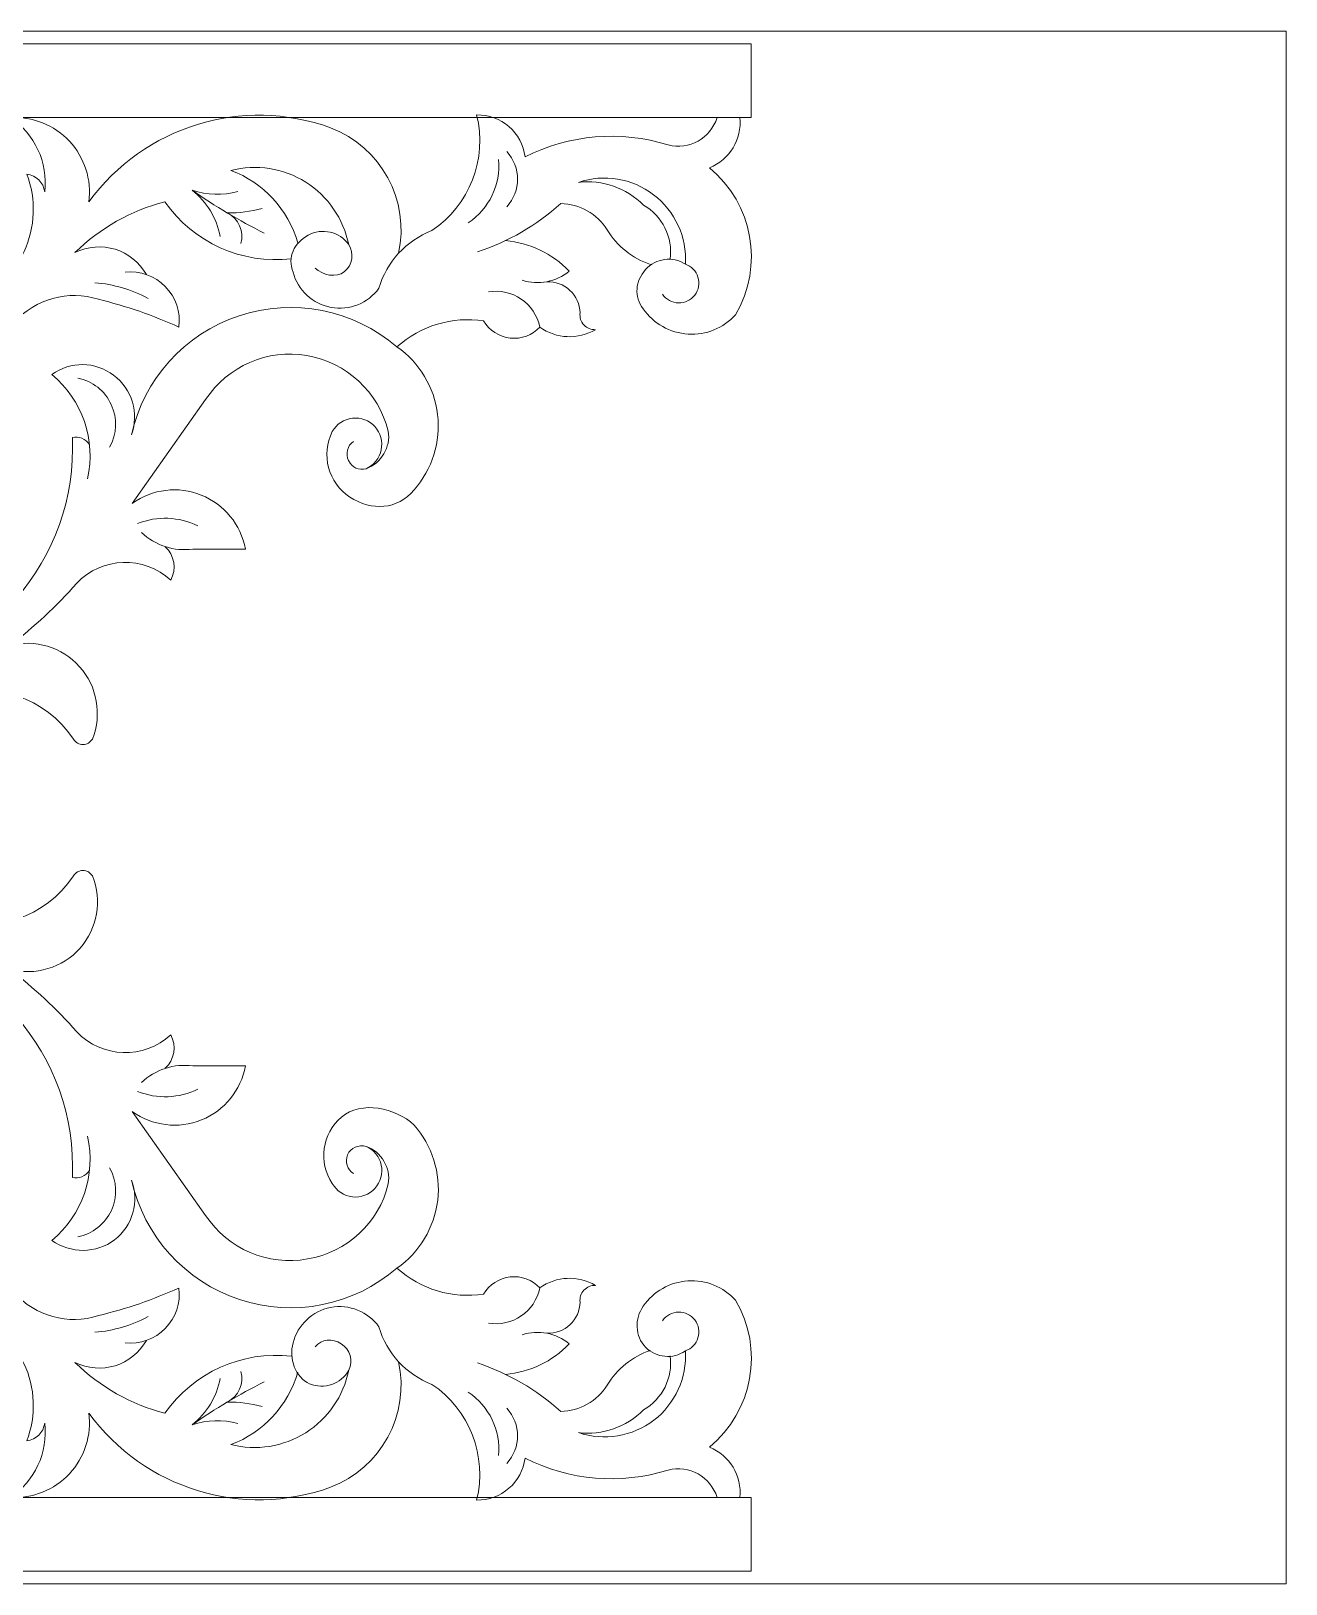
# Model space of a CAD drawing. Header units: millimetres. Extents: x 4609 to 4853, y 4052 to 4311.
# Drawn here: x 4754.7 to 4853.3, y 4189.2 to 4311.2 of the extents above; entities that cross this region are included whole.
import ezdxf

# ---------------------------------------------------------------- set-up
doc = ezdxf.new("R2010")
doc.units = ezdxf.units.MM
doc.header["$MEASUREMENT"] = 0
doc.layers.add('Layer 1', color=18, linetype='Continuous', true_color=0x000000)

msp = doc.modelspace()

# ---------------------------------------------------------------- linework, layer by layer
at = {"layer": 'Layer 1', "lineweight": 9}
for points, knots in [([(4609.34, 4311.2), (4609.34, 4311.2), (4853.34, 4311.2), (4853.34, 4311.2), (4853.34, 4311.2), (4853.34, 4189.2), (4853.34, 4189.2), (4853.34, 4189.2), (4609.34, 4189.2), (4609.34, 4189.2), (4609.34, 4189.2), (4609.34, 4311.2), (4609.34, 4311.2)], [0, 0, 0, 0, 0.25, 0.25, 0.25, 0.5, 0.5, 0.5, 0.75, 0.75, 0.75, 1, 1, 1, 1]), ([(4711.34, 4304.4), (4711.34, 4304.4), (4811.32, 4304.4), (4811.32, 4304.4), (4811.32, 4304.4), (4811.32, 4310.2), (4811.32, 4310.2), (4811.32, 4310.2), (4711.34, 4310.2), (4711.34, 4310.2), (4711.34, 4310.2), (4611.35, 4310.2), (4611.35, 4310.2), (4611.35, 4310.2), (4611.35, 4304.4), (4611.35, 4304.4), (4611.35, 4304.4), (4711.34, 4304.4), (4711.34, 4304.4)], [0, 0, 0, 0, 0.166667, 0.166667, 0.166667, 0.333333, 0.333333, 0.333333, 0.5, 0.5, 0.5, 0.666667, 0.666667, 0.666667, 0.833333, 0.833333, 0.833333, 1, 1, 1, 1]), ([(4783.62, 4293.74), (4784.52, 4297.9), (4782.25, 4302.08), (4778.28, 4303.6), (4771.35, 4306.1), (4763.62, 4303.73), (4759.28, 4297.78), (4759.51, 4299.52), (4758.95, 4301.27), (4757.75, 4302.55), (4756.55, 4303.83), (4754.85, 4304.51), (4753.1, 4304.4), (4755.03, 4303.13), (4756.09, 4300.88), (4755.82, 4298.58), (4755.71, 4299.3), (4755.14, 4299.87), (4754.41, 4299.95), (4755.16, 4297.98), (4755.08, 4295.79), (4754.19, 4293.88), (4753.29, 4291.96), (4751.65, 4290.49), (4749.66, 4289.8), (4745.71, 4288.11), (4741.25, 4288.03), (4737.24, 4289.6), (4736.21, 4289.59), (4735.21, 4289.92), (4734.39, 4290.55)], [0, 0, 0, 0, 0.090909, 0.090909, 0.090909, 0.181818, 0.181818, 0.181818, 0.272727, 0.272727, 0.272727, 0.363636, 0.363636, 0.363636, 0.454545, 0.454545, 0.454545, 0.545455, 0.545455, 0.545455, 0.636364, 0.636364, 0.636364, 0.727273, 0.727273, 0.727273, 0.818182, 0.818182, 0.818182, 1, 1, 1, 1]), ([(4779.7, 4294.42), (4778.98, 4295.44), (4777.6, 4295.76), (4776.51, 4295.16), (4775.41, 4294.56), (4774.86, 4293.42), (4775.33, 4292.26), (4775.7, 4290.84), (4776.86, 4289.76), (4778.31, 4289.49), (4779.75, 4289.22), (4781.21, 4289.8), (4782.07, 4290.99), (4782.67, 4293.07), (4784.21, 4294.74), (4786.23, 4295.52), (4789.2, 4297.51), (4790.61, 4301.14), (4789.75, 4304.61), (4791.68, 4304.65), (4793.32, 4303.22), (4793.55, 4301.31), (4797.02, 4303.08), (4801.06, 4303.42), (4804.79, 4302.25), (4806.44, 4301.84), (4808.13, 4302.77), (4808.64, 4304.4)], [0, 0, 0, 0, 0.1, 0.1, 0.1, 0.2, 0.2, 0.2, 0.3, 0.3, 0.3, 0.4, 0.4, 0.4, 0.5, 0.5, 0.5, 0.6, 0.6, 0.6, 0.7, 0.7, 0.7, 0.8, 0.8, 0.8, 1, 1, 1, 1]), ([(4806.15, 4292.89), (4805.14, 4293.53), (4803.82, 4293.35), (4803.02, 4292.46), (4802.21, 4291.58), (4802.11, 4290.32), (4802.84, 4289.38), (4803.65, 4288.21), (4804.94, 4287.48), (4806.36, 4287.39), (4807.77, 4287.3), (4809.14, 4287.86), (4810.09, 4288.91), (4812.34, 4292.74), (4811.48, 4297.64), (4808.04, 4300.46), (4809.63, 4301.09), (4810.61, 4302.7), (4810.43, 4304.4)], [0, 0, 0, 0, 0.142857, 0.142857, 0.142857, 0.285714, 0.285714, 0.285714, 0.428571, 0.428571, 0.428571, 0.571429, 0.571429, 0.571429, 0.714286, 0.714286, 0.714286, 1, 1, 1, 1]), ([(4735.09, 4296.85), (4735.48, 4297.44), (4735.37, 4298.22), (4734.84, 4298.67), (4734.3, 4299.12), (4733.59, 4299.18), (4733.08, 4298.7), (4732.59, 4298.01), (4732.48, 4297.12), (4732.81, 4296.34), (4733.13, 4295.56), (4733.83, 4295.01), (4734.67, 4294.88), (4735.75, 4294.96), (4736.71, 4295.64), (4737.15, 4296.64), (4737.6, 4297.63), (4737.47, 4298.78), (4736.81, 4299.65), (4735.51, 4301.13), (4733.41, 4301.61), (4731.6, 4300.84), (4729.79, 4300.06), (4728.68, 4298.27), (4728.85, 4296.31), (4729.57, 4290.79), (4733.41, 4286.19), (4738.71, 4284.5), (4740.15, 4283.69), (4741.8, 4283.3), (4743.46, 4283.38), (4744.98, 4283.64), (4746.52, 4283.03), (4747.46, 4281.8), (4749.44, 4280.32), (4750.87, 4278.23), (4751.52, 4275.85), (4752.46, 4276.21), (4753.18, 4276.98), (4753.48, 4277.93), (4753.79, 4278.88), (4753.65, 4279.91), (4753.11, 4280.75), (4753.7, 4281.47), (4753.7, 4282.5), (4753.11, 4283.22), (4751.85, 4284.63), (4750.08, 4285.47), (4748.2, 4285.54), (4750.32, 4285.4), (4752.34, 4286.47), (4753.42, 4288.31), (4755.07, 4290.17), (4757.67, 4290.88), (4760.04, 4290.13), (4762.21, 4289.59), (4764.32, 4288.87), (4766.36, 4287.95), (4766.5, 4289.12), (4766.11, 4290.29), (4765.29, 4291.13), (4764.46, 4291.97), (4763.31, 4292.39), (4762.14, 4292.27)], [0, 0, 0, 0, 0.045455, 0.045455, 0.045455, 0.090909, 0.090909, 0.090909, 0.136364, 0.136364, 0.136364, 0.181818, 0.181818, 0.181818, 0.227273, 0.227273, 0.227273, 0.272727, 0.272727, 0.272727, 0.318182, 0.318182, 0.318182, 0.363636, 0.363636, 0.363636, 0.409091, 0.409091, 0.409091, 0.454545, 0.454545, 0.454545, 0.5, 0.5, 0.5, 0.545455, 0.545455, 0.545455, 0.590909, 0.590909, 0.590909, 0.636364, 0.636364, 0.636364, 0.681818, 0.681818, 0.681818, 0.727273, 0.727273, 0.727273, 0.772727, 0.772727, 0.772727, 0.818182, 0.818182, 0.818182, 0.863636, 0.863636, 0.863636, 0.909091, 0.909091, 0.909091, 1, 1, 1, 1]), ([(4775.69, 4294.57), (4774.95, 4297.19), (4773, 4299.3), (4770.44, 4300.25), (4772.44, 4300.76), (4774.57, 4300.43), (4776.32, 4299.33), (4778.07, 4298.23), (4779.29, 4296.44), (4779.7, 4294.42), (4780.14, 4293.73), (4780, 4292.82), (4779.37, 4292.3), (4778.74, 4291.78), (4777.65, 4292.01), (4777.07, 4292.58)], [0, 0, 0, 0, 0.166667, 0.166667, 0.166667, 0.333333, 0.333333, 0.333333, 0.5, 0.5, 0.5, 0.666667, 0.666667, 0.666667, 1, 1, 1, 1]), ([(4804.35, 4290.52), (4804.63, 4290.11), (4805.1, 4289.85), (4805.61, 4289.84), (4806.11, 4289.83), (4806.59, 4290.06), (4806.89, 4290.46), (4807.2, 4290.86), (4807.29, 4291.39), (4807.14, 4291.87), (4806.99, 4292.35), (4806.63, 4292.73), (4806.15, 4292.89), (4806.28, 4295.01), (4805.34, 4297.06), (4803.65, 4298.34), (4801.96, 4299.63), (4799.76, 4300), (4797.75, 4299.31), (4799.63, 4299.54), (4801.51, 4298.88), (4802.85, 4297.53), (4804.34, 4296.68), (4805.18, 4295), (4804.96, 4293.29)], [0, 0, 0, 0, 0.111111, 0.111111, 0.111111, 0.222222, 0.222222, 0.222222, 0.333333, 0.333333, 0.333333, 0.444444, 0.444444, 0.444444, 0.555556, 0.555556, 0.555556, 0.666667, 0.666667, 0.666667, 0.777778, 0.777778, 0.777778, 1, 1, 1, 1]), ([(4769.59, 4295.06), (4769.33, 4296.5), (4768.55, 4297.79), (4767.4, 4298.7), (4769.2, 4297.43), (4771.09, 4296.31), (4773.06, 4295.33)], [0, 0, 0, 0, 0.333333, 0.333333, 0.333333, 1, 1, 1, 1]), ([(4763.8, 4292.07), (4762.69, 4294.05), (4760.22, 4294.81), (4758.19, 4293.79), (4760.16, 4295.72), (4762.6, 4297.1), (4765.26, 4297.79), (4767.5, 4294.58), (4771.31, 4292.86), (4775.2, 4293.31)], [0, 0, 0, 0, 0.25, 0.25, 0.25, 0.5, 0.5, 0.5, 1, 1, 1, 1]), ([(4771.23, 4294.51), (4771.49, 4295.46), (4771.05, 4296.46), (4770.17, 4296.91), (4771.09, 4296.9), (4772.01, 4297.02), (4772.9, 4297.25)], [0, 0, 0, 0, 0.333333, 0.333333, 0.333333, 1, 1, 1, 1]), ([(4789.81, 4293.85), (4792.24, 4294.64), (4794.46, 4295.94), (4796.36, 4297.65), (4797.84, 4297.62), (4799.21, 4296.84), (4800.01, 4295.59), (4800.78, 4294.3), (4801.98, 4293.34), (4803.4, 4292.86)], [0, 0, 0, 0, 0.25, 0.25, 0.25, 0.5, 0.5, 0.5, 1, 1, 1, 1]), ([(4793.33, 4291.62), (4794.61, 4291.22), (4796, 4291.49), (4797.02, 4292.34), (4795.69, 4293.72), (4793.92, 4294.57), (4792.02, 4294.74)], [0, 0, 0, 0, 0.333333, 0.333333, 0.333333, 1, 1, 1, 1]), ([(4790.67, 4290.7), (4792.54, 4291.03), (4794.34, 4289.81), (4794.71, 4287.94), (4796.01, 4287.01), (4797.72, 4286.94), (4799.09, 4287.74), (4798.75, 4287.73), (4798.41, 4287.86), (4798.18, 4288.11), (4797.94, 4288.37), (4797.83, 4288.71), (4797.88, 4289.06), (4797.86, 4289.73), (4797.57, 4290.37), (4797.08, 4290.83), (4796.59, 4291.29), (4795.94, 4291.54), (4795.27, 4291.51)], [0, 0, 0, 0, 0.142857, 0.142857, 0.142857, 0.285714, 0.285714, 0.285714, 0.428571, 0.428571, 0.428571, 0.571429, 0.571429, 0.571429, 0.714286, 0.714286, 0.714286, 1, 1, 1, 1]), ([(4783.49, 4286.39), (4780.07, 4289.32), (4775.36, 4290.25), (4771.08, 4288.82), (4766.8, 4287.39), (4763.6, 4283.87), (4762.63, 4279.47), (4763.25, 4281.17), (4762.68, 4283.08), (4761.23, 4284.16), (4759.78, 4285.25), (4757.83, 4285.29), (4756.38, 4284.21), (4758.78, 4282.23), (4759.86, 4279.07), (4759.18, 4276.03)], [0, 0, 0, 0, 0.166667, 0.166667, 0.166667, 0.333333, 0.333333, 0.333333, 0.5, 0.5, 0.5, 0.666667, 0.666667, 0.666667, 1, 1, 1, 1]), ([(4763.42, 4271.81), (4764.49, 4270.78), (4765.98, 4270.3), (4767.45, 4270.5), (4767.45, 4270.5), (4771.58, 4270.5), (4771.58, 4270.5), (4771.23, 4272.42), (4769.92, 4274.02), (4768.11, 4274.75), (4766.31, 4275.47), (4764.27, 4275.23), (4762.69, 4274.08), (4762.69, 4274.08), (4768.46, 4282.26), (4768.46, 4282.26), (4770.2, 4284.89), (4773.32, 4286.24), (4776.42, 4285.71), (4779.53, 4285.18), (4782.04, 4282.82), (4782.81, 4279.77), (4783, 4278.5), (4782.27, 4277.26), (4781.07, 4276.82), (4781.68, 4277.09), (4782.12, 4277.64), (4782.25, 4278.29), (4782.39, 4278.95), (4782.21, 4279.62), (4781.76, 4280.12), (4781.31, 4280.61), (4780.65, 4280.86), (4779.99, 4280.78), (4779.32, 4280.71), (4778.74, 4280.32), (4778.41, 4279.74), (4777.49, 4277.92), (4778.09, 4275.71), (4779.79, 4274.59), (4781.5, 4273.48), (4783.54, 4273.58), (4784.83, 4275.15), (4786.27, 4276.77), (4786.94, 4278.93), (4786.68, 4281.07), (4786.42, 4283.22), (4785.27, 4285.15), (4783.49, 4286.39), (4785.34, 4288.05), (4787.84, 4288.8), (4790.3, 4288.43), (4790.75, 4287.68), (4791.52, 4287.18), (4792.39, 4287.08), (4793.26, 4286.98), (4794.12, 4287.3), (4794.71, 4287.94)], [0, 0, 0, 0, 0.05, 0.05, 0.05, 0.1, 0.1, 0.1, 0.15, 0.15, 0.15, 0.2, 0.2, 0.2, 0.25, 0.25, 0.25, 0.3, 0.3, 0.3, 0.35, 0.35, 0.35, 0.4, 0.4, 0.4, 0.45, 0.45, 0.45, 0.5, 0.5, 0.5, 0.55, 0.55, 0.55, 0.6, 0.6, 0.6, 0.65, 0.65, 0.65, 0.7, 0.7, 0.7, 0.75, 0.75, 0.75, 0.8, 0.8, 0.8, 0.85, 0.85, 0.85, 0.9, 0.9, 0.9, 1, 1, 1, 1]), ([(4760.91, 4278.5), (4761.49, 4279.54), (4761.54, 4280.78), (4761.04, 4281.86), (4760.55, 4282.93), (4759.58, 4283.7), (4758.42, 4283.94)], [0, 0, 0, 0, 0.333333, 0.333333, 0.333333, 1, 1, 1, 1]), ([(4759.33, 4278.73), (4759.03, 4279.17), (4758.5, 4279.38), (4757.99, 4279.28), (4758.43, 4269.68), (4751.22, 4261.42), (4741.65, 4260.54), (4747.36, 4263.6), (4751.09, 4269.39), (4751.52, 4275.85)], [0, 0, 0, 0, 0.25, 0.25, 0.25, 0.5, 0.5, 0.5, 1, 1, 1, 1]), ([(4780.07, 4278.96), (4779.59, 4278.62), (4779.43, 4277.98), (4779.69, 4277.45), (4779.95, 4276.92), (4780.5, 4276.64), (4781.07, 4276.82)], [0, 0, 0, 0, 0.333333, 0.333333, 0.333333, 1, 1, 1, 1]), ([(4657.39, 4270.69), (4656.66, 4270.02), (4656.48, 4268.94), (4656.96, 4268.06), (4659.07, 4270.01), (4662.36, 4269.9), (4664.34, 4267.82), (4665.93, 4266.01), (4667.7, 4264.37), (4669.61, 4262.91), (4667.61, 4263.44), (4665.47, 4262.8), (4664.09, 4261.24), (4662.72, 4259.68), (4662.33, 4257.51), (4663.11, 4255.58), (4663.26, 4255.31), (4663.55, 4255.15), (4663.86, 4255.15), (4664.17, 4255.15), (4664.45, 4255.31), (4664.6, 4255.58), (4666.78, 4258.84), (4670.88, 4260.23), (4674.59, 4258.96), (4676.75, 4258.43), (4678.89, 4257.81), (4680.99, 4257.08), (4687.08, 4254.43), (4694.13, 4255.32), (4699.37, 4259.41), (4705.34, 4263.3), (4709.61, 4269.3), (4711.34, 4276.22), (4713.06, 4269.3), (4717.33, 4263.3), (4723.3, 4259.41), (4728.54, 4255.32), (4735.59, 4254.43), (4741.68, 4257.08), (4743.79, 4257.81), (4745.92, 4258.43), (4748.08, 4258.96), (4751.79, 4260.23), (4755.89, 4258.84), (4758.07, 4255.58), (4758.22, 4255.31), (4758.51, 4255.15), (4758.82, 4255.15), (4759.12, 4255.15), (4759.41, 4255.31), (4759.56, 4255.58), (4760.33, 4257.51), (4759.94, 4259.71), (4758.56, 4261.26), (4757.17, 4262.81), (4755.06, 4263.45), (4753.06, 4262.91), (4754.97, 4264.37), (4756.74, 4266.01), (4758.33, 4267.82), (4760.31, 4269.9), (4763.6, 4270.01), (4765.72, 4268.06), (4766.19, 4268.94), (4766.01, 4270.02), (4765.28, 4270.69)], [0, 0, 0, 0, 0.043478, 0.043478, 0.043478, 0.086957, 0.086957, 0.086957, 0.130435, 0.130435, 0.130435, 0.173913, 0.173913, 0.173913, 0.217391, 0.217391, 0.217391, 0.26087, 0.26087, 0.26087, 0.304348, 0.304348, 0.304348, 0.347826, 0.347826, 0.347826, 0.391304, 0.391304, 0.391304, 0.434783, 0.434783, 0.434783, 0.478261, 0.478261, 0.478261, 0.521739, 0.521739, 0.521739, 0.565217, 0.565217, 0.565217, 0.608696, 0.608696, 0.608696, 0.652174, 0.652174, 0.652174, 0.695652, 0.695652, 0.695652, 0.73913, 0.73913, 0.73913, 0.782609, 0.782609, 0.782609, 0.826087, 0.826087, 0.826087, 0.869565, 0.869565, 0.869565, 0.913043, 0.913043, 0.913043, 1, 1, 1, 1]), ([(4657.39, 4229.71), (4656.66, 4230.38), (4656.48, 4231.47), (4656.96, 4232.34), (4659.07, 4230.39), (4662.36, 4230.5), (4664.34, 4232.58), (4665.93, 4234.39), (4667.7, 4236.03), (4669.61, 4237.49), (4667.61, 4236.95), (4665.48, 4237.58), (4664.1, 4239.13), (4662.72, 4240.68), (4662.34, 4242.89), (4663.11, 4244.82), (4663.26, 4245.09), (4663.55, 4245.25), (4663.85, 4245.25), (4664.16, 4245.25), (4664.45, 4245.09), (4664.6, 4244.82), (4666.78, 4241.56), (4670.88, 4240.17), (4674.59, 4241.44), (4676.75, 4241.97), (4678.89, 4242.59), (4680.99, 4243.32), (4687.08, 4245.97), (4694.14, 4245.07), (4699.37, 4240.99), (4705.34, 4237.1), (4709.61, 4231.09), (4711.34, 4224.18), (4713.06, 4231.09), (4717.33, 4237.1), (4723.3, 4240.99), (4728.53, 4245.08), (4735.59, 4245.96), (4741.68, 4243.32), (4743.79, 4242.59), (4745.92, 4241.97), (4748.08, 4241.44), (4751.79, 4240.17), (4755.89, 4241.56), (4758.07, 4244.82), (4758.22, 4245.09), (4758.51, 4245.25), (4758.81, 4245.25), (4759.12, 4245.25), (4759.41, 4245.09), (4759.56, 4244.82), (4760.34, 4242.9), (4759.96, 4240.7), (4758.59, 4239.15), (4757.22, 4237.6), (4755.06, 4236.96), (4753.06, 4237.49), (4754.97, 4236.03), (4756.74, 4234.39), (4758.33, 4232.58), (4760.32, 4230.5), (4763.6, 4230.39), (4765.72, 4232.34), (4766.19, 4231.47), (4766.01, 4230.38), (4765.28, 4229.71)], [0, 0, 0, 0, 0.043478, 0.043478, 0.043478, 0.086957, 0.086957, 0.086957, 0.130435, 0.130435, 0.130435, 0.173913, 0.173913, 0.173913, 0.217391, 0.217391, 0.217391, 0.26087, 0.26087, 0.26087, 0.304348, 0.304348, 0.304348, 0.347826, 0.347826, 0.347826, 0.391304, 0.391304, 0.391304, 0.434783, 0.434783, 0.434783, 0.478261, 0.478261, 0.478261, 0.521739, 0.521739, 0.521739, 0.565217, 0.565217, 0.565217, 0.608696, 0.608696, 0.608696, 0.652174, 0.652174, 0.652174, 0.695652, 0.695652, 0.695652, 0.73913, 0.73913, 0.73913, 0.782609, 0.782609, 0.782609, 0.826087, 0.826087, 0.826087, 0.869565, 0.869565, 0.869565, 0.913043, 0.913043, 0.913043, 1, 1, 1, 1]), ([(4759.33, 4221.67), (4759.03, 4221.23), (4758.5, 4221.02), (4757.99, 4221.12), (4758.42, 4230.74), (4751.24, 4238.99), (4741.65, 4239.86), (4747.36, 4236.8), (4751.09, 4231.01), (4751.52, 4224.55)], [0, 0, 0, 0, 0.25, 0.25, 0.25, 0.5, 0.5, 0.5, 1, 1, 1, 1]), ([(4763.42, 4228.59), (4764.49, 4229.62), (4765.98, 4230.1), (4767.45, 4229.9), (4767.45, 4229.9), (4771.58, 4229.9), (4771.58, 4229.9), (4771.24, 4227.99), (4769.94, 4226.38), (4768.13, 4225.65), (4766.33, 4224.92), (4764.27, 4225.18), (4762.69, 4226.32), (4762.69, 4226.32), (4768.46, 4218.14), (4768.46, 4218.14), (4770.22, 4215.52), (4773.36, 4214.18), (4776.47, 4214.73), (4779.58, 4215.28), (4782.06, 4217.56), (4782.81, 4220.63), (4783, 4221.9), (4782.28, 4223.14), (4781.07, 4223.58), (4781.68, 4223.31), (4782.12, 4222.77), (4782.26, 4222.11), (4782.39, 4221.46), (4782.21, 4220.78), (4781.76, 4220.28), (4781.31, 4219.79), (4780.65, 4219.54), (4779.99, 4219.61), (4779.33, 4219.69), (4778.74, 4220.08), (4778.41, 4220.66), (4777.29, 4222.33), (4777.6, 4224.58), (4779.14, 4225.88), (4780.68, 4227.18), (4783.37, 4226.64), (4784.83, 4225.25), (4786.27, 4223.64), (4786.94, 4221.48), (4786.69, 4219.34), (4786.43, 4217.19), (4785.26, 4215.25), (4783.49, 4214.01), (4785.34, 4212.35), (4787.84, 4211.6), (4790.3, 4211.97), (4790.74, 4212.72), (4791.51, 4213.23), (4792.38, 4213.32), (4793.25, 4213.42), (4794.12, 4213.1), (4794.71, 4212.46)], [0, 0, 0, 0, 0.05, 0.05, 0.05, 0.1, 0.1, 0.1, 0.15, 0.15, 0.15, 0.2, 0.2, 0.2, 0.25, 0.25, 0.25, 0.3, 0.3, 0.3, 0.35, 0.35, 0.35, 0.4, 0.4, 0.4, 0.45, 0.45, 0.45, 0.5, 0.5, 0.5, 0.55, 0.55, 0.55, 0.6, 0.6, 0.6, 0.65, 0.65, 0.65, 0.7, 0.7, 0.7, 0.75, 0.75, 0.75, 0.8, 0.8, 0.8, 0.85, 0.85, 0.85, 0.9, 0.9, 0.9, 1, 1, 1, 1]), ([(4735.09, 4203.55), (4735.53, 4203.01), (4735.5, 4202.23), (4735.02, 4201.73), (4734.54, 4201.23), (4733.63, 4201.28), (4733.08, 4201.7), (4732.59, 4202.38), (4732.48, 4203.27), (4732.8, 4204.05), (4733.12, 4204.83), (4733.83, 4205.39), (4734.67, 4205.52), (4735.75, 4205.44), (4736.71, 4204.77), (4737.15, 4203.78), (4737.6, 4202.79), (4737.47, 4201.62), (4736.81, 4200.75), (4735.53, 4199.26), (4733.45, 4198.76), (4731.63, 4199.51), (4729.82, 4200.26), (4728.7, 4202.14), (4728.85, 4204.09), (4729.56, 4209.61), (4733.41, 4214.21), (4738.71, 4215.9), (4740.15, 4216.71), (4741.8, 4217.1), (4743.46, 4217.02), (4744.98, 4216.76), (4746.52, 4217.37), (4747.46, 4218.6), (4749.44, 4220.08), (4750.87, 4222.17), (4751.52, 4224.55), (4752.46, 4224.19), (4753.18, 4223.43), (4753.48, 4222.48), (4753.79, 4221.53), (4753.65, 4220.49), (4753.11, 4219.65), (4753.7, 4218.93), (4753.7, 4217.9), (4753.11, 4217.18), (4751.85, 4215.77), (4750.08, 4214.93), (4748.2, 4214.86), (4750.32, 4215), (4752.34, 4213.93), (4753.42, 4212.09), (4755.08, 4210.23), (4757.67, 4209.52), (4760.04, 4210.28), (4762.21, 4210.81), (4764.32, 4211.53), (4766.36, 4212.45), (4766.5, 4211.28), (4766.11, 4210.12), (4765.29, 4209.28), (4764.47, 4208.44), (4763.31, 4208.02), (4762.14, 4208.13)], [0, 0, 0, 0, 0.045455, 0.045455, 0.045455, 0.090909, 0.090909, 0.090909, 0.136364, 0.136364, 0.136364, 0.181818, 0.181818, 0.181818, 0.227273, 0.227273, 0.227273, 0.272727, 0.272727, 0.272727, 0.318182, 0.318182, 0.318182, 0.363636, 0.363636, 0.363636, 0.409091, 0.409091, 0.409091, 0.454545, 0.454545, 0.454545, 0.5, 0.5, 0.5, 0.545455, 0.545455, 0.545455, 0.590909, 0.590909, 0.590909, 0.636364, 0.636364, 0.636364, 0.681818, 0.681818, 0.681818, 0.727273, 0.727273, 0.727273, 0.772727, 0.772727, 0.772727, 0.818182, 0.818182, 0.818182, 0.863636, 0.863636, 0.863636, 0.909091, 0.909091, 0.909091, 1, 1, 1, 1]), ([(4783.49, 4214.01), (4780.08, 4211.07), (4775.39, 4210.13), (4771.12, 4211.54), (4766.84, 4212.95), (4763.61, 4216.54), (4762.63, 4220.93), (4763.27, 4219.25), (4762.73, 4217.34), (4761.3, 4216.24), (4759.87, 4215.14), (4757.84, 4215.14), (4756.38, 4216.19), (4758.78, 4218.17), (4759.86, 4221.33), (4759.18, 4224.37)], [0, 0, 0, 0, 0.166667, 0.166667, 0.166667, 0.333333, 0.333333, 0.333333, 0.5, 0.5, 0.5, 0.666667, 0.666667, 0.666667, 1, 1, 1, 1]), ([(4780.07, 4221.44), (4779.58, 4221.75), (4779.38, 4222.38), (4779.61, 4222.92), (4779.84, 4223.46), (4780.5, 4223.73), (4781.07, 4223.58)], [0, 0, 0, 0, 0.333333, 0.333333, 0.333333, 1, 1, 1, 1]), ([(4760.91, 4221.9), (4761.49, 4220.87), (4761.54, 4219.62), (4761.05, 4218.55), (4760.56, 4217.48), (4759.58, 4216.7), (4758.42, 4216.46)], [0, 0, 0, 0, 0.333333, 0.333333, 0.333333, 1, 1, 1, 1]), ([(4790.67, 4209.7), (4792.54, 4209.37), (4794.34, 4210.59), (4794.71, 4212.46), (4796.01, 4213.39), (4797.72, 4213.46), (4799.09, 4212.66), (4798.75, 4212.67), (4798.41, 4212.54), (4798.18, 4212.28), (4797.94, 4212.03), (4797.83, 4211.69), (4797.88, 4211.34), (4797.86, 4210.67), (4797.58, 4210.03), (4797.09, 4209.57), (4796.6, 4209.11), (4795.94, 4208.87), (4795.27, 4208.89)], [0, 0, 0, 0, 0.142857, 0.142857, 0.142857, 0.285714, 0.285714, 0.285714, 0.428571, 0.428571, 0.428571, 0.571429, 0.571429, 0.571429, 0.714286, 0.714286, 0.714286, 1, 1, 1, 1]), ([(4806.15, 4207.51), (4805.17, 4206.83), (4803.86, 4206.96), (4803.02, 4207.8), (4802.19, 4208.65), (4802.15, 4210.06), (4802.84, 4211.02), (4803.64, 4212.19), (4804.94, 4212.92), (4806.35, 4213.01), (4807.76, 4213.1), (4809.14, 4212.54), (4810.09, 4211.49), (4812.34, 4207.67), (4811.47, 4202.77), (4808.04, 4199.94), (4809.63, 4199.31), (4810.61, 4197.7), (4810.43, 4196)], [0, 0, 0, 0, 0.142857, 0.142857, 0.142857, 0.285714, 0.285714, 0.285714, 0.428571, 0.428571, 0.428571, 0.571429, 0.571429, 0.571429, 0.714286, 0.714286, 0.714286, 1, 1, 1, 1]), ([(4783.62, 4206.66), (4784.52, 4202.51), (4782.25, 4198.32), (4778.28, 4196.8), (4771.36, 4194.3), (4763.62, 4196.68), (4759.28, 4202.62), (4759.51, 4200.89), (4758.95, 4199.14), (4757.76, 4197.86), (4756.56, 4196.58), (4754.85, 4195.9), (4753.1, 4196), (4755.03, 4197.27), (4756.09, 4199.52), (4755.82, 4201.82), (4755.71, 4201.1), (4755.14, 4200.53), (4754.41, 4200.45), (4755.16, 4202.42), (4755.08, 4204.62), (4754.18, 4206.53), (4753.28, 4208.45), (4751.66, 4209.91), (4749.66, 4210.6), (4745.71, 4212.29), (4741.25, 4212.37), (4737.24, 4210.8), (4736.21, 4210.81), (4735.21, 4210.48), (4734.39, 4209.85)], [0, 0, 0, 0, 0.090909, 0.090909, 0.090909, 0.181818, 0.181818, 0.181818, 0.272727, 0.272727, 0.272727, 0.363636, 0.363636, 0.363636, 0.454545, 0.454545, 0.454545, 0.545455, 0.545455, 0.545455, 0.636364, 0.636364, 0.636364, 0.727273, 0.727273, 0.727273, 0.818182, 0.818182, 0.818182, 1, 1, 1, 1]), ([(4779.7, 4205.99), (4779.09, 4204.91), (4777.77, 4204.45), (4776.63, 4204.93), (4775.49, 4205.4), (4774.99, 4206.95), (4775.33, 4208.14), (4775.69, 4209.56), (4776.84, 4210.64), (4778.28, 4210.92), (4779.73, 4211.2), (4781.21, 4210.6), (4782.07, 4209.41), (4782.67, 4207.33), (4784.21, 4205.66), (4786.23, 4204.88), (4789.2, 4202.9), (4790.6, 4199.26), (4789.75, 4195.79), (4791.68, 4195.76), (4793.32, 4197.18), (4793.55, 4199.09), (4797.03, 4197.32), (4801.06, 4196.98), (4804.79, 4198.15), (4806.44, 4198.57), (4808.13, 4197.62), (4808.64, 4196)], [0, 0, 0, 0, 0.1, 0.1, 0.1, 0.2, 0.2, 0.2, 0.3, 0.3, 0.3, 0.4, 0.4, 0.4, 0.5, 0.5, 0.5, 0.6, 0.6, 0.6, 0.7, 0.7, 0.7, 0.8, 0.8, 0.8, 1, 1, 1, 1]), ([(4804.35, 4209.88), (4804.63, 4210.29), (4805.1, 4210.55), (4805.6, 4210.56), (4806.1, 4210.57), (4806.59, 4210.34), (4806.89, 4209.94), (4807.2, 4209.54), (4807.29, 4209.02), (4807.14, 4208.54), (4807, 4208.05), (4806.63, 4207.67), (4806.15, 4207.51), (4806.28, 4205.39), (4805.35, 4203.35), (4803.67, 4202.06), (4801.99, 4200.77), (4799.76, 4200.41), (4797.75, 4201.09), (4799.63, 4200.86), (4801.51, 4201.52), (4802.85, 4202.87), (4804.35, 4203.73), (4805.18, 4205.4), (4804.96, 4207.11)], [0, 0, 0, 0, 0.111111, 0.111111, 0.111111, 0.222222, 0.222222, 0.222222, 0.333333, 0.333333, 0.333333, 0.444444, 0.444444, 0.444444, 0.555556, 0.555556, 0.555556, 0.666667, 0.666667, 0.666667, 0.777778, 0.777778, 0.777778, 1, 1, 1, 1]), ([(4793.33, 4208.78), (4794.61, 4209.19), (4796, 4208.91), (4797.02, 4208.06), (4795.7, 4206.68), (4793.92, 4205.83), (4792.02, 4205.66)], [0, 0, 0, 0, 0.333333, 0.333333, 0.333333, 1, 1, 1, 1]), ([(4763.8, 4208.33), (4762.69, 4206.35), (4760.22, 4205.59), (4758.19, 4206.61), (4760.16, 4204.68), (4762.6, 4203.3), (4765.26, 4202.61), (4767.5, 4205.81), (4771.32, 4207.54), (4775.2, 4207.09)], [0, 0, 0, 0, 0.25, 0.25, 0.25, 0.5, 0.5, 0.5, 1, 1, 1, 1]), ([(4775.69, 4205.83), (4774.95, 4203.21), (4772.99, 4201.1), (4770.44, 4200.15), (4772.44, 4199.64), (4774.57, 4199.98), (4776.32, 4201.08), (4778.07, 4202.19), (4779.29, 4203.95), (4779.7, 4205.99), (4780.06, 4206.73), (4779.81, 4207.62), (4779.11, 4208.07), (4778.41, 4208.51), (4777.58, 4208.47), (4777.07, 4207.82)], [0, 0, 0, 0, 0.166667, 0.166667, 0.166667, 0.333333, 0.333333, 0.333333, 0.5, 0.5, 0.5, 0.666667, 0.666667, 0.666667, 1, 1, 1, 1]), ([(4789.81, 4206.56), (4792.23, 4205.76), (4794.46, 4204.46), (4796.36, 4202.75), (4797.84, 4202.78), (4799.21, 4203.56), (4800.01, 4204.81), (4800.78, 4206.1), (4801.98, 4207.06), (4803.4, 4207.55)], [0, 0, 0, 0, 0.25, 0.25, 0.25, 0.5, 0.5, 0.5, 1, 1, 1, 1]), ([(4771.23, 4205.89), (4771.49, 4204.94), (4771.04, 4203.94), (4770.17, 4203.49), (4771.09, 4203.5), (4772.01, 4203.38), (4772.9, 4203.15)], [0, 0, 0, 0, 0.333333, 0.333333, 0.333333, 1, 1, 1, 1]), ([(4769.59, 4205.34), (4769.33, 4203.9), (4768.55, 4202.61), (4767.4, 4201.71), (4769.2, 4202.97), (4771.09, 4204.09), (4773.06, 4205.07)], [0, 0, 0, 0, 0.333333, 0.333333, 0.333333, 1, 1, 1, 1]), ([(4711.34, 4196), (4711.34, 4196), (4611.35, 4196), (4611.35, 4196), (4611.35, 4196), (4611.35, 4190.2), (4611.35, 4190.2), (4611.35, 4190.2), (4711.34, 4190.2), (4711.34, 4190.2), (4711.34, 4190.2), (4811.32, 4190.2), (4811.32, 4190.2), (4811.32, 4190.2), (4811.32, 4196), (4811.32, 4196), (4811.32, 4196), (4711.34, 4196), (4711.34, 4196)], [0, 0, 0, 0, 0.166667, 0.166667, 0.166667, 0.333333, 0.333333, 0.333333, 0.5, 0.5, 0.5, 0.666667, 0.666667, 0.666667, 0.833333, 0.833333, 0.833333, 1, 1, 1, 1])]:
    msp.add_open_spline(points, degree=3, knots=knots, dxfattribs=at)
for points in [[(4792.11, 4297.4), (4793.25, 4298.62), (4793.25, 4300.51), (4792.11, 4301.73)], [(4789.09, 4296.14), (4790.74, 4297.23), (4791.65, 4299.14), (4791.47, 4301.11)], [(4767.4, 4298.7), (4768.55, 4298.3), (4769.8, 4298.27), (4770.98, 4298.59)], [(4763.94, 4290.2), (4762.65, 4290.89), (4761.22, 4291.31), (4759.76, 4291.43)], [(4767.85, 4272.33), (4766.36, 4273.05), (4764.65, 4273.12), (4763.11, 4272.51)], [(4767.85, 4228.07), (4766.37, 4227.35), (4764.65, 4227.28), (4763.11, 4227.89)], [(4763.94, 4210.2), (4762.65, 4209.51), (4761.22, 4209.09), (4759.76, 4208.97)], [(4789.09, 4204.26), (4790.74, 4203.17), (4791.65, 4201.26), (4791.47, 4199.29)], [(4792.11, 4203), (4793.25, 4201.79), (4793.25, 4199.89), (4792.11, 4198.67)], [(4767.4, 4201.71), (4768.55, 4202.1), (4769.8, 4202.13), (4770.98, 4201.81)]]:
    msp.add_open_spline(points, degree=3, dxfattribs=at)

doc.saveas('drawing.dxf')
